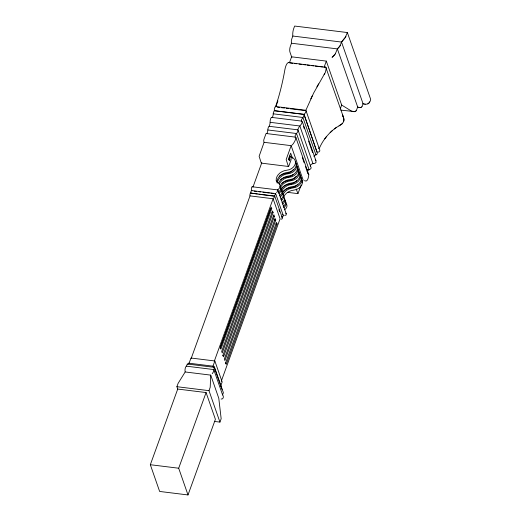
<?xml version="1.0" encoding="UTF-8"?>
<svg xmlns="http://www.w3.org/2000/svg" width="521" height="521" viewBox="0 0 521 521"><rect width="100%" height="100%" fill="white"/><g stroke="black" fill="none" stroke-linecap="round" stroke-linejoin="round"><path stroke-width="0.78" d="M307.182 171.598C307.429 169.012 313.232 169.898 310.477 166.114L297.895 129.579A3.308 1.035 -58.2 0 1 298.344 128.381C299.034 126.017 303.684 123.197 301.613 121.1L271.903 117.427A3.432 1.153 -83 0 0 270.633 118.755A3.432 1.153 -83 0 0 270.139 122.318A4.637 1.556 -83 0 1 269.162 126.297A3.133 1.049 -83 0 0 267.827 129.97A2.918 0.977 -83 0 1 266.68 133.506L266.57 133.656A1.368 0.456 -83 0 0 265.892 133.936L263.991 139.185A1.739 0.586 -83 0 0 263.847 141.601L264.095 142.311L259.119 156.274L261.236 162.917A1.133 0.378 -83 0 0 261.75 162.799M177.72 389.057L206.082 392.56L215.394 419.288L188.003 494.95L159.634 491.446L150.328 464.719L177.72 389.057L176.899 386.699L178.117 383.332L185.176 371.961L210.725 375.12L210.204 387.298L208.986 390.665L219.94 422.108L214.32 421.417M310.477 166.114L310.503 165.776A3.308 2.605 56.8 0 1 310.959 164.603C312.476 162.728 317.217 164.597 315.915 160.663L302.258 121.452M326.393 68.739L326.322 68.108L325.365 72.347L313.681 92.985L305.873 110.27L319.243 148.563C322.864 140.006 328.966 132.555 336.612 127.28C340.298 125.379 345.67 122.559 343.567 117.479L325.794 67.274L288.608 62.546M343.821 121.054L343.84 118.742L342.421 114.874L343.554 117.479M313.935 156.424L314.437 155.453L316.898 154.353A2.931 2.305 56.8 0 0 317.289 153.265L304.062 114.34L274.352 110.667A4.109 1.381 -83 0 0 273.212 113.819A2.781 0.931 -83 0 1 271.903 117.427M365.293 104.187C368.262 104.747 370.385 102.057 370.672 99.322L347.357 32.549L294.625 26.05L293.688 28.642A6.428 2.156 -83 0 0 292.828 36.04L291.845 38.749A3.426 1.146 -83 0 0 291.48 43.223L290.301 46.473A4.077 1.368 -83 0 0 289.969 52.139L291.845 57.538M276.026 106.212L277.94 100.918M185.176 371.961L184.988 370.333A3.328 1.114 -83 0 1 186.485 366.185L187.28 364.003L214.554 367.37L223.385 392.723L222.591 394.905C223.984 396.331 223.496 399.399 221.093 399.053M187.892 364.433L188.361 363.13L213.936 366.289L222.011 389.48M188.986 363.521L190.979 358.025L214.841 360.975L222.167 381.997L220.67 386.126M252.965 187.091L261.77 162.76M257.315 194.033L250.861 193.096A1.576 0.528 -83 0 1 251.122 191.038A1.576 0.528 -83 0 1 251.838 190.875L251.343 189.455A1.921 0.645 -83 0 1 251.623 187.534A1.921 0.645 -83 0 1 252.314 186.779M191.148 358.52L250.021 195.889A1.576 0.528 -83 0 1 250.093 193.877A1.576 0.528 -83 0 1 250.829 193.187L250.881 193.284M264.095 142.311L291.148 145.652L286.185 159.498L288.282 166.258A1.133 0.378 -83 0 0 288.849 166.03L291.07 159.882C291.806 154.223 288.035 155.069 289.826 159.361A1.185 0.397 -83 0 1 289.285 160.859L288.647 158.462L290.653 153.154L292.594 158.325M214.235 361.372L273.102 198.742L250.021 195.889M274.15 196.163L258.904 194.274M212.855 366.471L214.841 360.975M220.07 348.262L270.646 208.543L271.754 208.68L220.897 349.161L220.357 347.598L271.207 207.117L271.754 208.68M213.46 367.592L213.936 366.289M214.554 367.37L213.766 369.558L222.591 394.905M188.003 494.95L178.696 468.223L206.082 392.56M324.114 67.17L326.322 61.094M273.082 212.496L222.233 352.978L221.685 351.415L272.542 210.94L273.082 212.496L271.975 212.36M222.727 355.895L273.87 214.756L274.411 216.319L223.561 356.794L223.014 355.231M345.286 37.466L341.515 42.045L340.031 45.835L337.387 48.889L335.224 54.034L332.066 57.343L334.508 55.011M275.739 220.136L224.89 360.617L224.343 359.054L275.199 218.573L275.739 220.136L274.632 219.999L274.274 218.957M225.385 363.534L276.527 222.389L277.074 223.952L226.218 364.433L225.678 362.87M347.357 32.549L345.28 37.453L341.522 42.058L292.828 36.04M221.21 381.405L280.083 218.781L273.102 198.742M301.171 185.072L297.966 193.623L287.579 192.353M301.978 182.838L303.059 179.856L291.148 145.652M219.94 422.108L221.158 418.741L218.787 398.272L210.725 375.12M340.285 108.837L341.665 105.04L326.322 61.1L291.591 56.809L289.396 62.878A8.916 2.989 -83 0 0 284.87 69.723A98.085 32.901 -83 0 1 275.596 106.531L275.752 106.968A2.455 0.821 -83 0 0 274.691 107.782A2.455 0.821 -83 0 0 274.385 110.752L303.958 114.405C304.772 113.786 307.299 110.739 305.332 110.628L290.138 108.746M362.049 106.401L363.046 103.699L341.522 42.058M369.708 101.908L368.796 103.249M362.069 106.408L361.151 107.391M310.763 98.912L312.183 95.968M340.903 110.12L354.821 111.637L356.312 110.654L357.68 107.007L337.387 48.896L291.48 43.223M345.638 36.861L345.944 36.268M340.031 45.822L340.233 45.451M316.892 86.942L318.605 83.874M324.147 74.568L324.804 73.441M335.224 54.028L335.531 53.533M339.542 46.584L339.796 46.2M324.72 138.873L326.406 136.684M356.292 110.654L355.276 111.494M339.262 46.962L337.387 48.896M212.262 373.7L213.929 371.037L213.766 369.558L186.485 366.185M274.645 195.694L275.596 193.565L251.61 190.575M273.74 198.201L274.691 196.072L250.705 193.083M276.664 192.581L277.869 190.777L277.634 189.905A5.425 4.227 -19.2 0 0 278.338 182.962L276.195 180.696A10.576 8.238 -19.2 0 1 286.902 170.198A8.466 6.597 -19.2 0 0 295.381 163.509A8.466 6.597 -19.2 0 0 289.656 156.671M330.138 132.608L332.183 130.725M334.345 128.947L336.625 127.28M292.02 145.079C293.798 143.894 297.621 136.515 295.088 137.179M342.343 123.692L339.008 125.724M367.846 103.842L368.354 103.581M361.17 107.398L360.011 107.632M354.293 111.709L354.808 111.637M360.441 107.606L358.63 107.404M281.946 216.658L283.059 216.417L283.229 215.349L275.687 193.701M281.04 219.165L282.154 218.924L282.317 217.863L274.775 196.215M290.204 62.982L292.626 63.282M294.241 63.477L296.664 63.777M299.087 64.076L301.509 64.376M303.124 64.578L305.547 64.878M307.162 65.073L309.585 65.372M311.2 65.574L313.622 65.874M315.231 66.076L322.499 66.975M275.596 106.531L305.873 110.27M277.348 107.17L279.751 107.463M281.347 107.665L284.544 108.055M286.146 108.257L288.543 108.55M273.212 113.819L302.922 117.486L316.013 155.069M270.139 122.318L299.849 125.991L312.932 163.568M269.162 126.297L297.843 129.84C298.93 132.516 294.085 134.483 295.205 137.101L266.537 133.558M267.827 129.97L296.514 133.513L309.142 169.794L307.553 169.592M288.237 159.166L289.826 159.361M261.444 163.138L288.497 166.479M252.197 186.759L277.784 189.924M254.222 191.168L256.612 191.461M259.002 191.761L260.591 191.956M262.981 192.249L265.371 192.542M266.96 192.744L269.35 193.037M270.94 193.232L273.33 193.525M284.629 215.453L286.107 215.062L286.218 213.851L277.96 190.126M273.304 216.182L274.411 216.319M275.961 223.815L277.074 223.952M176.899 386.699L208.986 390.665M150.328 464.719L178.696 468.223M364.557 104.096L365.312 104.193M353.746 111.702L351.278 110.966L341.665 105.04M297.921 193.636L296.202 188.999M363.033 103.699L364.576 104.096M363.046 103.699L363.821 103.933M351.916 111.253L352.541 111.474M358.161 107.228L357.68 107.007L358.643 107.404M301.613 121.1L301.418 119.85L303.626 116.242A2.931 0.918 -58.2 0 0 304.017 115.154L304.062 114.34M304.427 180.702C307.761 182.786 308.627 176.814 308.797 174.626L295.752 137.16M318.357 148.036L318.872 148.544M325.801 67.281L326.126 67.626M308.211 173.701L308.797 174.626M282.734 214.483L283.229 215.349M281.828 216.996L282.317 217.863M315.218 159.322L315.915 160.663M307.579 172.926L307.833 173.363L305.469 166.564M285.866 213.128L286.218 213.851M319.288 149.091C320.845 150.751 318.878 153.018 316.989 151.813L303.958 114.405M303.489 126.466L304.29 128.772M308.562 141.041L312.567 152.542M302.31 157.498L304.153 162.786M278.872 209.631L279.653 211.884M276.957 182.891A10.576 8.238 -19.2 0 1 287.664 172.399A8.466 6.597 -19.2 0 0 295.303 161.536M280.265 186.271A5.425 4.227 -19.2 0 1 278.338 192.086M293.492 169.416A8.466 6.597 -19.2 0 1 286.166 173.5A10.576 8.238 -19.2 0 0 279.367 176.17M277.406 183.053A10.576 8.238 -19.2 0 1 288.133 173.74A8.466 6.597 -19.2 0 0 295.772 162.884M278.742 182.851A10.576 8.238 -19.2 0 1 288.894 175.942A8.466 6.597 -19.2 0 0 296.54 165.079M280.988 189.208A5.425 4.227 -19.2 0 1 279.569 195.629M280.734 187.619A5.425 4.227 -19.2 0 1 278.807 193.434M298.019 184.121A8.466 6.597 -19.2 0 1 291.102 187.671A10.576 8.238 -19.2 0 0 283.222 191.279M282.916 194.828A10.576 8.238 -19.2 0 1 293.069 187.912A8.466 6.597 -19.2 0 0 300.708 177.055M283.678 197.023A10.576 8.238 -19.2 0 1 293.831 190.113A8.466 6.597 -19.2 0 0 301.47 179.25M286.433 203.985A5.425 4.227 -19.2 0 1 284.505 209.8M285.156 201.184A5.425 4.227 -19.2 0 1 283.743 207.605M283.704 205.372A5.425 4.227 -19.2 0 1 283.196 206.114M296.788 180.579A8.466 6.597 -19.2 0 1 289.871 184.128A10.576 8.238 -19.2 0 0 281.991 187.736M281.679 191.285A10.576 8.238 -19.2 0 1 291.832 184.369A8.466 6.597 -19.2 0 0 299.471 173.513M283.027 192.321A10.576 8.238 -19.2 0 1 292.6 186.57A8.466 6.597 -19.2 0 0 300.239 175.707M284.687 199.836A5.425 4.227 -19.2 0 1 283.274 206.257M284.433 198.247A5.425 4.227 -19.2 0 1 282.506 204.063M295.961 176.502A8.466 6.597 -19.2 0 1 288.634 180.585A10.576 8.238 -19.2 0 0 281.835 183.255M280.448 187.742A10.576 8.238 -19.2 0 1 290.601 180.826A8.466 6.597 -19.2 0 0 298.24 169.97M281.21 189.937A10.576 8.238 -19.2 0 1 291.363 183.027A8.466 6.597 -19.2 0 0 299.002 172.164M283.457 196.293A5.425 4.227 -19.2 0 1 282.037 202.715M282.688 194.099A5.425 4.227 -19.2 0 1 281.275 200.52M293.349 174.489A8.466 6.597 -19.2 0 1 287.403 177.042A10.576 8.238 -19.2 0 0 280.598 179.712M279.21 184.2A10.576 8.238 -19.2 0 1 289.363 177.283A8.466 6.597 -19.2 0 0 297.009 166.427M279.979 186.394A10.576 8.238 -19.2 0 1 290.132 179.485A8.466 6.597 -19.2 0 0 297.771 168.622M282.734 193.356A5.425 4.227 -19.2 0 1 280.806 199.172M281.457 190.556A5.425 4.227 -19.2 0 1 280.038 196.977M324.785 67.046L324.121 67.17L325.345 67.079L324.785 67.053"/></g></svg>
